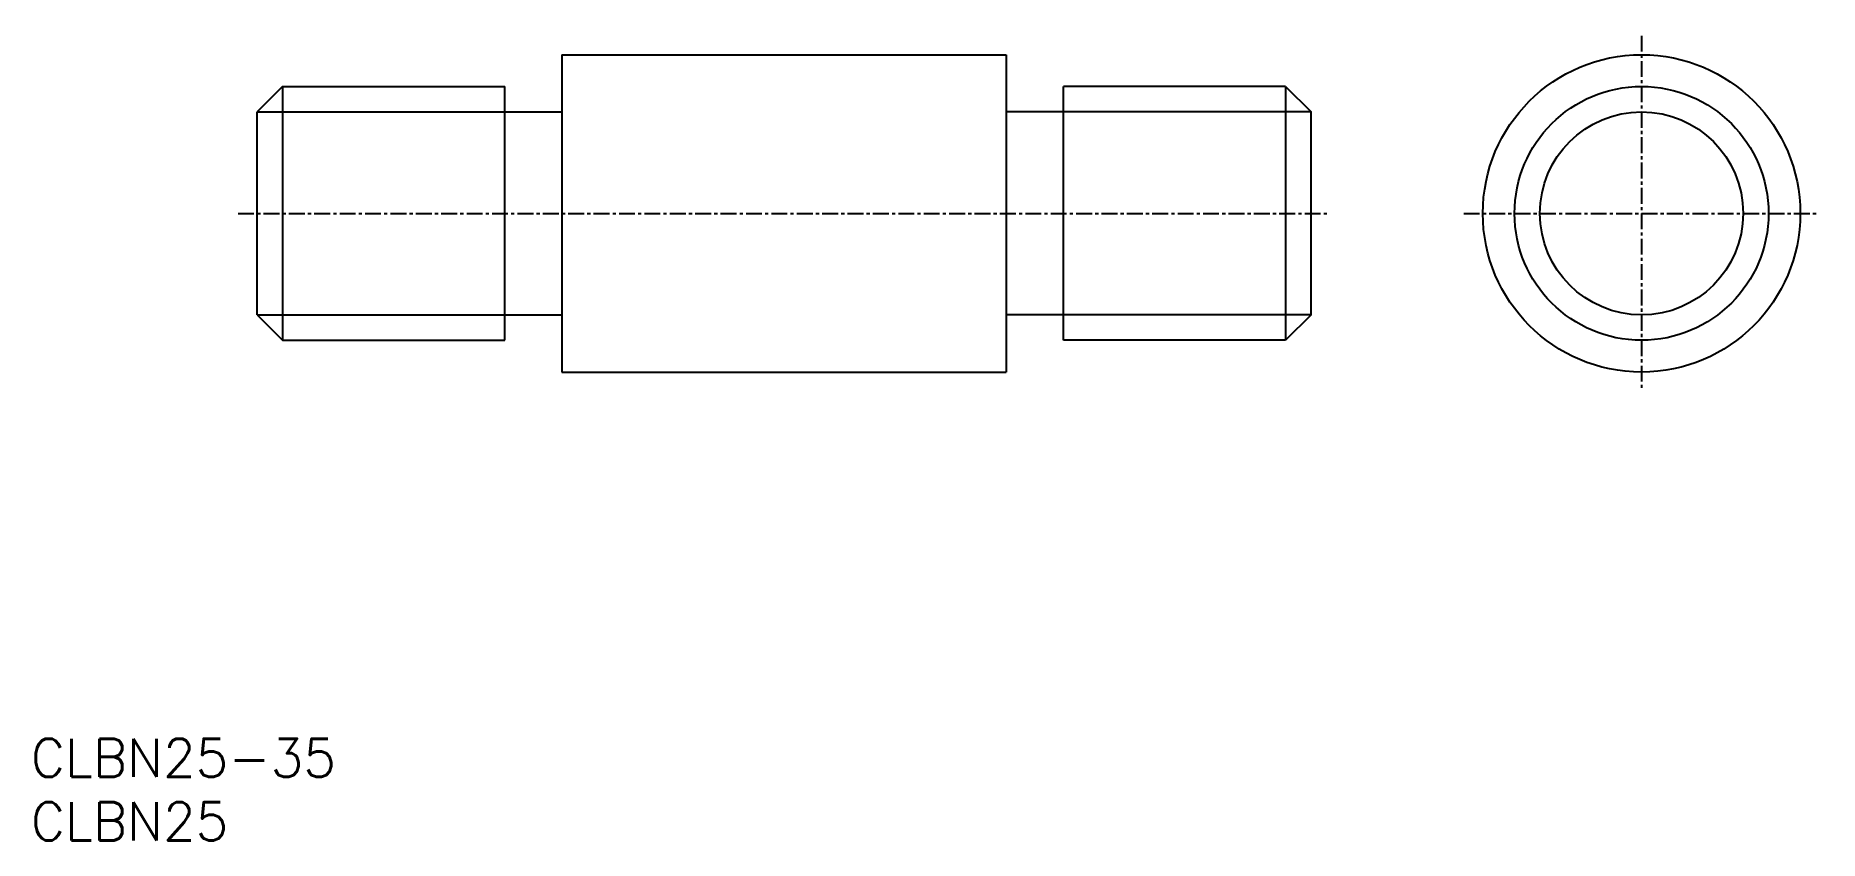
# Model space of a CAD drawing. Extents: x 76 to 217, y 37 to 100.
import ezdxf
from ezdxf.enums import TextEntityAlignment as Align

# ---------------------------------------------------------------- set-up
doc = ezdxf.new("R2010")
doc.units = 0
doc.linetypes.add('CENTER', pattern=[2, 1.25, -0.25, 0.25, -0.25])
doc.layers.get('0').update_dxf_attribs({"linetype": 'CONTINUOUS'})
doc.layers.add('CENTER', color=1, linetype='CENTER')
doc.styles.get("Standard").update_dxf_attribs({"font": 'txt.shx', "bigfont": 'extfont.shx'})

msp = doc.modelspace()

# ---------------------------------------------------------------- linework, layer by layer
at = {"color": 7, "linetype": 'CONTINUOUS'}
for p, q in [((117.9, 98.48), (117.9, 73.48)), ((117.9, 98.48), (152.9, 98.48)), ((152.9, 98.48), (152.9, 73.48)), ((95.9, 95.98), (93.9, 93.98)), ((95.9, 95.98), (113.4, 95.98)), ((95.9, 95.98), (95.9, 75.98)), ((113.4, 75.98), (113.4, 95.98)), ((157.4, 75.98), (157.4, 95.98)), ((174.9, 95.98), (157.4, 95.98)), ((174.9, 95.98), (174.9, 75.98)), ((174.9, 95.98), (176.9, 93.98)), ((93.9, 77.98), (93.9, 93.98)), ((113.4, 93.98), (117.9, 93.98)), ((157.4, 93.98), (152.9, 93.98)), ((176.9, 77.98), (176.9, 93.98)), ((93.9, 77.98), (95.9, 75.98)), ((113.4, 77.98), (117.9, 77.98)), ((157.4, 77.98), (152.9, 77.98)), ((176.9, 77.98), (174.9, 75.98)), ((95.9, 75.98), (113.4, 75.98)), ((174.9, 75.98), (157.4, 75.98)), ((117.9, 73.48), (152.9, 73.48))]:
    msp.add_line(p, q, dxfattribs=at)
at = {"color": 3, "linetype": 'CONTINUOUS'}
for p, q in [((93.9, 93.98), (113.4, 93.98)), ((176.9, 93.98), (157.4, 93.98)), ((93.9, 77.98), (113.4, 77.98)), ((176.9, 77.98), (157.4, 77.98))]:
    msp.add_line(p, q, dxfattribs=at)
at = {"color": 7, "linetype": 'CONTINUOUS'}
for radius in [12.5, 10]:
    msp.add_circle((202.93, 85.98), radius, dxfattribs=at)
at = {"color": 3, "linetype": 'CONTINUOUS'}
msp.add_circle((202.93, 85.98), 8, dxfattribs=at)
at = {"layer": 'CENTER', "color": 1, "linetype": 'CENTER'}
for p, q in [((202.93, 99.98), (202.93, 71.98)), ((92.4, 85.98), (178.4, 85.98)), ((188.93, 85.98), (216.93, 85.98))]:
    msp.add_line(p, q, dxfattribs=at)

# ---------------------------------------------------------------- texts
at = {"color": 7, "linetype": 'CONTINUOUS'}
for s, p in [('CLBN25-35', (76.07, 43.08)), ('CLBN25', (76.07, 38.08))]:
    msp.add_text(s, height=3, dxfattribs=at).set_placement(p, align=Align.MIDDLE_LEFT)

doc.saveas('drawing.dxf')
